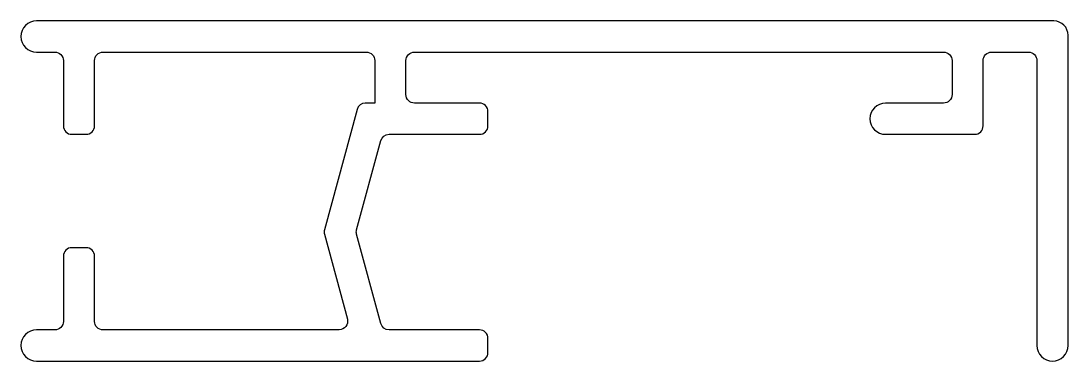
# Model space of a CAD drawing. Extents: x 128.3 to 165.3, y 235 to 247.
import ezdxf

# ---------------------------------------------------------------- set-up
doc = ezdxf.new("R2010")
doc.units = 0
doc.layers.get('0').update_dxf_attribs({"linetype": 'CONTINUOUS'})

msp = doc.modelspace()

# ---------------------------------------------------------------- linework, layer by layer
msp.add_lwpolyline([(140.765, 244.057), (140.427, 244.057, 0.338496), (140.138, 243.835), (138.983, 239.585, 0.133402), (138.983, 239.428), (139.796, 236.435, -0.494215), (139.507, 236.057), (139.262, 236.057), (131.162, 236.057, -0.414214), (130.862, 236.357), (130.862, 238.657, 0.414214), (130.562, 238.957), (130.062, 238.957, 0.414214), (129.762, 238.657), (129.762, 236.357, -0.414214), (129.462, 236.057), (128.812, 236.057, 1), (128.812, 234.957), (144.465, 234.957, 0.414214), (144.765, 235.257), (144.765, 235.757, 0.414214), (144.465, 236.057), (141.268, 236.057, -0.338496), (140.979, 236.278), (140.123, 239.428, -0.133402), (140.123, 239.585), (140.979, 242.735, -0.338496), (141.268, 242.957), (144.465, 242.957, 0.414214), (144.765, 243.257), (144.765, 243.757, 0.414214), (144.465, 244.057), (142.165, 244.057, -0.414214), (141.865, 244.357), (141.865, 245.557, -0.414214), (142.165, 245.857), (160.862, 245.857, -0.414214), (161.162, 245.557), (161.162, 244.357, -0.414214), (160.862, 244.057), (158.812, 244.057, 1), (158.812, 242.957), (161.962, 242.957, 0.414214), (162.262, 243.257), (162.262, 245.557, -0.414214), (162.562, 245.857), (163.862, 245.857, -0.414214), (164.162, 245.557), (164.162, 235.507, 1), (165.262, 235.507), (165.262, 246.457, 0.414214), (164.762, 246.957), (128.812, 246.957, 1), (128.812, 245.857), (129.462, 245.857, -0.414214), (129.762, 245.557), (129.762, 243.257, 0.414214), (130.062, 242.957), (130.562, 242.957, 0.414214), (130.862, 243.257), (130.862, 245.557, -0.414214), (131.162, 245.857), (140.465, 245.857, -0.414214), (140.765, 245.557)], format="xyb", close=True)

doc.saveas('drawing.dxf')
